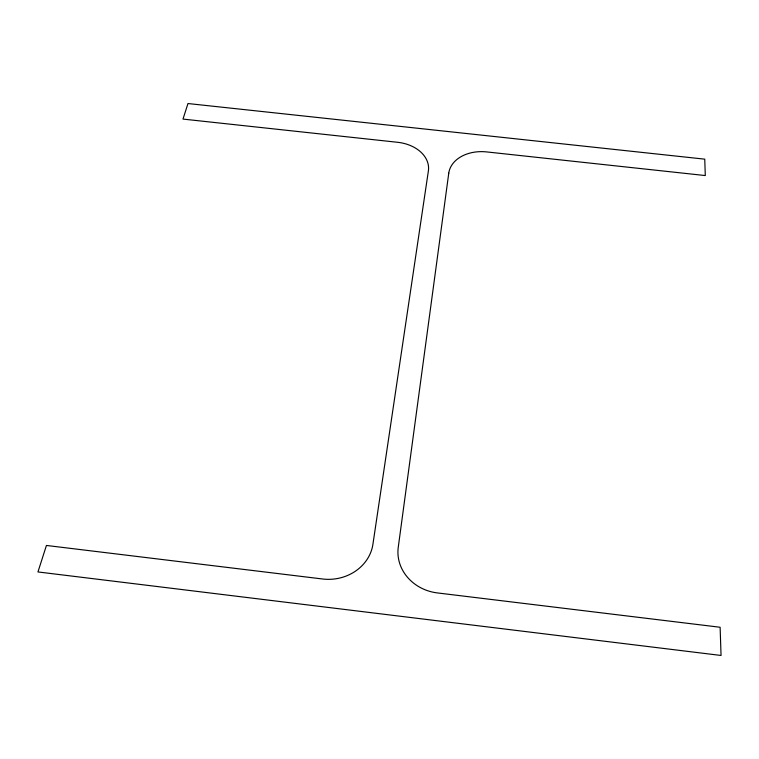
<?xml version="1.0" encoding="UTF-8"?>
<svg xmlns="http://www.w3.org/2000/svg" width="759" height="759" viewBox="0 0 759 759"><rect width="100%" height="100%" fill="white"/><g stroke="black" fill="none" stroke-linecap="round" stroke-linejoin="round"><path stroke-width="1.14" d="M448.768 173.147L398.247 547.362A43.984 39.734 9 0 0 437.345 592.921L720.12 627.257L721.05 655.463L37.95 571.944L46.432 545.455L322.632 578.994A43.927 39.392 -5.5 0 0 372.916 544.317L428.38 170.927A35.199 25.502 2.3 0 0 397.697 142.303L182.995 119.087L187.976 103.537L704.75 159.162L705.291 175.557L486.633 151.914A35.312 25.626 6 0 0 448.768 173.147"/></g></svg>
